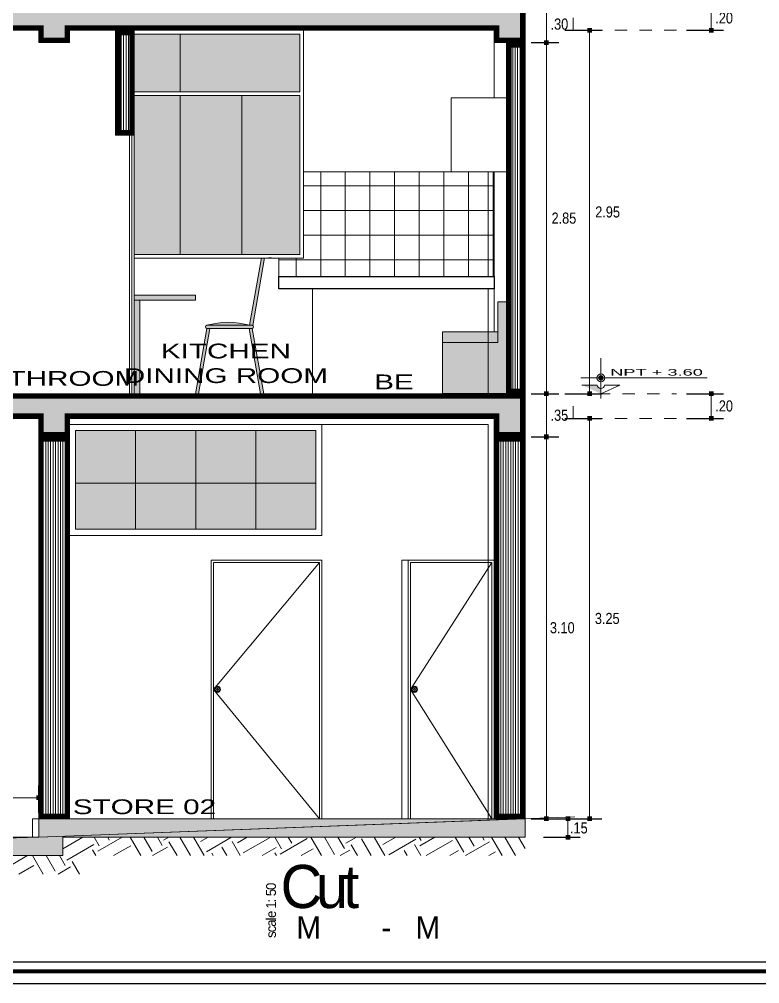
# Model space of a CAD drawing. Header units: millimetres. Extents: x 1555 to 3397, y 790 to 1592.
# Drawn here: x 1716.75 to 1722.77, y 789.52 to 797.35 of the extents above; entities that cross this region are included whole.
import ezdxf

# ---------------------------------------------------------------- set-up
doc = ezdxf.new("R2010")
doc.units = ezdxf.units.MM
doc.linetypes.add('HIDDEN2', pattern=[4.7625, 3.175, -1.5875])
doc.layers.get('0').update_dxf_attribs({"lineweight": 5})
doc.layers.get('Defpoints').update_dxf_attribs({"lineweight": 5})
for name, color, linetype, lineweight in [('0-Hach de Muro Alto', 145, 'Continuous', 5), ('0-Muro Alto', 145, 'Continuous', 5), ('02', 2, 'Continuous', 5), ('CASCO', 7, 'Continuous', 9), ('CONCRETO DE LOSA ALIGERADO', 251, 'Continuous', 5), ('COTA', 250, 'Continuous', 9), ('COTAS-01', 7, 'Continuous', 15), ('LOSA STDIO ARQ', 7, 'Continuous', 13), ('MARCO DE MENBRETE', 252, 'Continuous', 25), ('MARCO DE VENTANA Y PUERTA', 250, 'Continuous', 13), ('MURO ELEV', 7, 'Continuous', 20), ('NEVEL DE PIDO TERMINADO VEREDA', 7, 'Continuous', 20), ('NIVEL DE PISO TERMINADO', 250, 'Continuous', 5), ('PINTURA DE MUEBLES01', 47, 'Continuous', 5), ('PINTURA DE MUEBLES02', 37, 'Continuous', 5), ('PISO DE TERMINADO', 7, 'Continuous', 5), ('PUERTAS', 57, 'Continuous', 9), ('sub testooo', 20, 'Continuous', 13), ('Tex', 251, 'Continuous', 9), ('TEXT2', 7, 'Continuous', 9), ('texto de escalera', 252, 'Continuous', 9)]:
    doc.layers.add(name, color=color, linetype=linetype, lineweight=lineweight)
for name, color, linetype, lineweight, true_color in [('CAMPANA', 7, 'Continuous', 20, 0x484242), ('COLUMNA ELEVACION', 7, 'Continuous', 9, 0x44484a), ('DETALLE TABLERO COCINA', 7, 'Continuous', 5, 0x686555), ('FLECHAS NPT', 7, 'Continuous', 13, 0x51594d), ('HACH TERRENO NATURAL', 7, 'Continuous', 9, 0x99502e), ('HALL DE COCINA', 7, 'Continuous', 5, 0x878788), ('MARCO  LOGITO LM', 7, 'Continuous', 25, 0x5b584a), ('MUEBLESSS', 7, 'Continuous', 0, 0x3d3d3d), ('MURO INTERIOR 01', 7, 'Continuous', 30, 0x4b4d46), ('PINTURA DE MUEBLE 03', 7, 'Continuous', 5, 0x51594d), ('proyecccion', 7, 'Continuous', 9, 0x4b2a49), ('PUERTAS 02', 7, 'Continuous', 5, 0x764e52), ('RELLENO DE MURO CORTE', 7, 'Continuous', 5, 0x5b605f), ('SILLON LM02', 7, 'Continuous', 15, 0x6b6a56), ('SILLON LM03', 7, 'Continuous', 15, 0x6a7062), ('TEXTO', 7, 'Continuous', 20, 0x51594d)]:
    doc.layers.add(name, color=color, linetype=linetype, lineweight=lineweight, true_color=true_color)
doc.layers.add('LOGO', color=7, linetype='Continuous')
doc.styles.add('DETALLES', font='techl___.ttf')
doc.styles.add('STYLE1', font='arial.ttf', dxfattribs={"width": 2, "height": 0.065})
doc.styles.add('TEXTO-AMBIENTES', font='GOTHIC.TTF', dxfattribs={"width": 1.5, "height": 0.125})
doc.dimstyles.new('50$0', dxfattribs={"dimscale": 0, "dimtxt": 0.09, "dimasz": 0.038, "dimexe": 0.1, "dimexo": 0.05, "dimgap": 0.02, "dimtad": 2, "dimtih": 1, "dimtoh": 1, "dimlfac": -1, "dimzin": 4, "dimdsep": 46, "dimtxsty": 'DETALLES', "dimblk": 'BOXFILLED', "dimcen": 2.5, "dimclrd": 256, "dimclre": 256, "dimclrt": 256, "dimazin": 0, "dimtfac": 1, "dimtmove": 0, "dimatfit": 2, "dimldrblk": 'DOT', "dimfxl": 0.2, "dimfxlon": 1, "dimtolj": 1, "dimtzin": 0, "dimlwd": -1, "dimarcsym": 0})
pattern_1 = [(90, (-15.16078, 10.087268), (-0.02, 1e-18), [])]

# ---------------------------------------------------------------- blocks, each defined once
blk = doc.blocks.new('A$C23D843CB')
at = {"layer": 'SILLON LM02'}
blk.add_hatch(color=256, dxfattribs=at).paths.add_polyline_path([(-0.1969, 0.3022), (0.2531, 0.3022), (0.2531, 0.2152), (-0.1969, 0.2152)])
at = {"layer": 'SILLON LM03'}
blk.add_hatch(color=256, dxfattribs=at).paths.add_polyline_path([(0.2531, 0.2152), (-0.1969, 0.2152), (-0.1969, 0.5454), (-0.2669, 0.5454), (-0.2669, -0.1978), (0.2531, -0.1978)])
at = {"layer": 'MUEBLESSS'}
for points in [[(0.2531, 0.2152), (-0.1969, 0.2152), (-0.1969, 0.5454), (-0.2669, 0.5454), (-0.2669, -0.1978), (0.2531, -0.1978)], [(-0.1969, 0.3022), (0.2531, 0.3022), (0.2531, 0.2152), (-0.1969, 0.2152)]]:
    blk.add_lwpolyline(points, close=True, dxfattribs=at)
blk = doc.blocks.new('_BOXFILLED')
at = {"color": 0, "linetype": 'ByBlock'}
blk.add_line((-0.5, 0), (-1, 0), dxfattribs=at)
blk.add_solid([(-0.5, 0.5), (0.5, 0.5), (-0.5, -0.5), (0.5, -0.5)], dxfattribs=at)
blk = doc.blocks.new('*D520')
at = {"layer": 'COTAS-01', "lineweight": -2, "transparency": 16777216}
for p, q in [((1715.8098, 790.9132), (1715.8098, 791.1327)), ((1716.9098, 790.9132), (1716.9098, 791.1327))]:
    blk.add_line(p, q, dxfattribs=at)
at = {"layer": 'COTAS-01', "transparency": 16777216}
blk.add_line((1716.8718, 791.0327), (1715.8478, 791.0327), dxfattribs=at)
at = {"layer": 'Defpoints', "color": 0, "transparency": 16777216}
for p in [(1715.8098, 791.0327), (1715.8098, 790.8632), (1716.9098, 790.8632)]:
    blk.add_point(p, dxfattribs=at)
at = {"layer": 'COTAS-01', "transparency": 16777216, "xscale": 0.038, "yscale": 0.038, "zscale": 0.038, "rotation": 180}
blk.add_blockref('_BOXFILLED', (1715.8098, 791.0327), dxfattribs=at)
at = {"layer": 'COTAS-01', "transparency": 16777216, "xscale": 0.038, "yscale": 0.038, "zscale": 0.038}
blk.add_blockref('_BOXFILLED', (1716.9098, 791.0327), dxfattribs=at)
at = {"layer": 'COTAS-01', "transparency": 16777216, "insert": (1716.3598, 791.0986), "char_height": 0.09, "attachment_point": 5, "style": 'DETALLES'}
blk.add_mtext('\\A1;1.10', dxfattribs=at)
blk = doc.blocks.new('_Dot')
at = {"layer": '02', "color": 0, "lineweight": -2}
blk.add_line((-0.5, 0), (-1, 0), dxfattribs=at)
at = {"layer": '02', "color": 0, "const_width": 0.5}
blk.add_lwpolyline([(-0.25, 0, 1), (0.25, 0, 1)], format="xyb", close=True, dxfattribs=at)
blk = doc.blocks.new('*D534')
at = {"layer": 'COTAS-01', "lineweight": -2, "transparency": 16777216}
for p, q in [((1721.0082, 790.8631), (1721.3082, 790.8631)), ((1721.0082, 790.7132), (1721.3082, 790.7132))]:
    blk.add_line(p, q, dxfattribs=at)
at = {"layer": 'COTAS-01', "transparency": 16777216}
blk.add_line((1721.2082, 790.8251), (1721.2082, 790.7512), dxfattribs=at)
at = {"layer": 'Defpoints', "color": 0, "transparency": 16777216}
for p in [(1720.8598, 790.8631), (1720.8598, 790.7132), (1721.2082, 790.7132)]:
    blk.add_point(p, dxfattribs=at)
at = {"layer": 'COTAS-01', "transparency": 16777216, "xscale": 0.038, "yscale": 0.038, "zscale": 0.038}
for p, rotation in [((1721.2082, 790.8631), 90), ((1721.2082, 790.7132), 270)]:
    blk.add_blockref('_BOXFILLED', p, dxfattribs=dict(at, rotation=rotation))
at = {"layer": 'COTAS-01', "transparency": 16777216, "insert": (1721.2964, 790.7881), "char_height": 0.09, "attachment_point": 5, "style": 'DETALLES'}
blk.add_mtext('\\A1;.15', dxfattribs=at)
blk = doc.blocks.new('*D539')
at = {"layer": 'COTA', "lineweight": -2, "transparency": 16777216}
for p, q in [((1720.9098, 793.9632), (1721.1332, 793.9632)), ((1720.9098, 790.8631), (1721.1332, 790.8631))]:
    blk.add_line(p, q, dxfattribs=at)
at = {"layer": 'COTA', "transparency": 16777216}
blk.add_line((1721.0332, 790.9011), (1721.0332, 793.9252), dxfattribs=at)
at = {"layer": 'Defpoints', "color": 0, "transparency": 16777216}
for p in [(1720.8598, 793.9632), (1721.0332, 793.9632), (1720.8598, 790.8631)]:
    blk.add_point(p, dxfattribs=at)
at = {"layer": 'COTA', "transparency": 16777216, "xscale": 0.038, "yscale": 0.038, "zscale": 0.038}
for p, rotation in [((1721.0332, 793.9632), 90), ((1721.0332, 790.8631), 270)]:
    blk.add_blockref('_BOXFILLED', p, dxfattribs=dict(at, rotation=rotation))
at = {"layer": 'COTA', "transparency": 16777216, "insert": (1721.162, 792.4131), "char_height": 0.09, "attachment_point": 5, "style": 'DETALLES'}
blk.add_mtext('\\A1;3.10', dxfattribs=at)
blk = doc.blocks.new('*D540')
at = {"layer": 'COTA', "lineweight": -2, "transparency": 16777216}
for p, q in [((1720.9098, 794.3132), (1721.1332, 794.3132)), ((1720.9098, 793.9632), (1721.1332, 793.9632))]:
    blk.add_line(p, q, dxfattribs=at)
at = {"layer": 'COTA', "transparency": 16777216}
blk.add_line((1721.0332, 794.0012), (1721.0332, 794.2752), dxfattribs=at)
at = {"layer": 'Defpoints', "color": 0, "transparency": 16777216}
for p in [(1720.8598, 794.3132), (1721.0332, 794.3132), (1720.8598, 793.9632)]:
    blk.add_point(p, dxfattribs=at)
at = {"layer": 'COTA', "transparency": 16777216, "xscale": 0.038, "yscale": 0.038, "zscale": 0.038}
for p, rotation in [((1721.0332, 794.3132), 90), ((1721.0332, 793.9632), 270)]:
    blk.add_blockref('_BOXFILLED', p, dxfattribs=dict(at, rotation=rotation))
at = {"layer": 'COTA', "transparency": 16777216, "insert": (1721.1385, 794.1382), "char_height": 0.09, "attachment_point": 5, "style": 'DETALLES'}
blk.add_mtext('\\A1;.35', dxfattribs=at)
blk = doc.blocks.new('*D541')
at = {"layer": 'COTA', "lineweight": -2, "transparency": 16777216}
for p, q in [((1720.9098, 797.1632), (1721.1332, 797.1632)), ((1720.9098, 794.3132), (1721.1332, 794.3132))]:
    blk.add_line(p, q, dxfattribs=at)
at = {"layer": 'COTA', "transparency": 16777216}
blk.add_line((1721.0332, 794.3512), (1721.0332, 797.1252), dxfattribs=at)
at = {"layer": 'Defpoints', "color": 0, "transparency": 16777216}
for p in [(1720.8598, 797.1632), (1721.0332, 797.1632), (1720.8598, 794.3132)]:
    blk.add_point(p, dxfattribs=at)
at = {"layer": 'COTA', "transparency": 16777216, "xscale": 0.038, "yscale": 0.038, "zscale": 0.038}
for p, rotation in [((1721.0332, 797.1632), 90), ((1721.0332, 794.3132), 270)]:
    blk.add_blockref('_BOXFILLED', p, dxfattribs=dict(at, rotation=rotation))
at = {"layer": 'COTA', "transparency": 16777216, "insert": (1721.1753, 795.7382), "char_height": 0.09, "attachment_point": 5, "style": 'DETALLES'}
blk.add_mtext('\\A1;2.85', dxfattribs=at)
blk = doc.blocks.new('*D542')
at = {"layer": 'COTA', "lineweight": -2, "transparency": 16777216}
for p, q in [((1720.9098, 797.4632), (1721.1332, 797.4632)), ((1720.9098, 797.1632), (1721.1332, 797.1632))]:
    blk.add_line(p, q, dxfattribs=at)
at = {"layer": 'COTA', "transparency": 16777216}
blk.add_line((1721.0332, 797.2012), (1721.0332, 797.4252), dxfattribs=at)
at = {"layer": 'Defpoints', "color": 0, "transparency": 16777216}
for p in [(1720.8598, 797.4632), (1721.0332, 797.4632), (1720.8598, 797.1632)]:
    blk.add_point(p, dxfattribs=at)
at = {"layer": 'COTA', "transparency": 16777216, "xscale": 0.038, "yscale": 0.038, "zscale": 0.038}
for p, rotation in [((1721.0332, 797.4632), 90), ((1721.0332, 797.1632), 270)]:
    blk.add_blockref('_BOXFILLED', p, dxfattribs=dict(at, rotation=rotation))
at = {"layer": 'COTA', "transparency": 16777216, "insert": (1721.1388, 797.3132), "char_height": 0.09, "attachment_point": 5, "style": 'DETALLES'}
blk.add_mtext('\\A1;.30', dxfattribs=at)
blk = doc.blocks.new('*D546')
at = {"layer": 'COTA', "lineweight": -2, "transparency": 16777216}
for p, q in [((1722.1721, 794.3132), (1722.4721, 794.3132)), ((1722.1721, 794.1132), (1722.4721, 794.1132))]:
    blk.add_line(p, q, dxfattribs=at)
at = {"layer": 'COTA', "transparency": 16777216}
blk.add_line((1722.3721, 794.2752), (1722.3721, 794.1512), dxfattribs=at)
at = {"layer": 'Defpoints', "color": 0, "transparency": 16777216}
for p in [(1722.0894, 794.3132), (1722.0894, 794.1132), (1722.3721, 794.1132)]:
    blk.add_point(p, dxfattribs=at)
at = {"layer": 'COTA', "transparency": 16777216, "xscale": 0.038, "yscale": 0.038, "zscale": 0.038}
for p, rotation in [((1722.3721, 794.3132), 90), ((1722.3721, 794.1132), 270)]:
    blk.add_blockref('_BOXFILLED', p, dxfattribs=dict(at, rotation=rotation))
at = {"layer": 'COTA', "transparency": 16777216, "insert": (1722.4762, 794.2132), "char_height": 0.09, "attachment_point": 5, "style": 'DETALLES'}
blk.add_mtext('\\A1;.20', dxfattribs=at)
blk = doc.blocks.new('*D547')
at = {"layer": 'COTA', "lineweight": -2, "transparency": 16777216}
for p, q in [((1722.1721, 797.4632), (1722.4721, 797.4632)), ((1722.1721, 797.2632), (1722.4721, 797.2632))]:
    blk.add_line(p, q, dxfattribs=at)
at = {"layer": 'COTA', "transparency": 16777216}
blk.add_line((1722.3721, 797.4252), (1722.3721, 797.3012), dxfattribs=at)
at = {"layer": 'Defpoints', "color": 0, "transparency": 16777216}
for p in [(1722.0894, 797.4632), (1722.0894, 797.2632), (1722.3721, 797.2632)]:
    blk.add_point(p, dxfattribs=at)
at = {"layer": 'COTA', "transparency": 16777216, "xscale": 0.038, "yscale": 0.038, "zscale": 0.038}
for p, rotation in [((1722.3721, 797.4632), 90), ((1722.3721, 797.2632), 270)]:
    blk.add_blockref('_BOXFILLED', p, dxfattribs=dict(at, rotation=rotation))
at = {"layer": 'COTA', "transparency": 16777216, "insert": (1722.4762, 797.3632), "char_height": 0.09, "attachment_point": 5, "style": 'DETALLES'}
blk.add_mtext('\\A1;.20', dxfattribs=at)
blk = doc.blocks.new('*D549')
at = {"layer": 'COTA', "lineweight": -2, "transparency": 16777216}
for p, q in [((1721.1832, 794.1132), (1721.4832, 794.1132)), ((1721.1832, 790.8632), (1721.4832, 790.8632))]:
    blk.add_line(p, q, dxfattribs=at)
at = {"layer": 'COTA', "transparency": 16777216}
blk.add_line((1721.3832, 790.9012), (1721.3832, 794.0752), dxfattribs=at)
at = {"layer": 'Defpoints', "color": 0, "transparency": 16777216}
for p in [(1720.8598, 794.1132), (1721.3832, 794.1132), (1720.8598, 790.8632)]:
    blk.add_point(p, dxfattribs=at)
at = {"layer": 'COTA', "transparency": 16777216, "xscale": 0.038, "yscale": 0.038, "zscale": 0.038}
for p, rotation in [((1721.3832, 794.1132), 90), ((1721.3832, 790.8632), 270)]:
    blk.add_blockref('_BOXFILLED', p, dxfattribs=dict(at, rotation=rotation))
at = {"layer": 'COTA', "transparency": 16777216, "insert": (1721.5273, 792.4882), "char_height": 0.09, "attachment_point": 5, "style": 'DETALLES'}
blk.add_mtext('\\A1;3.25', dxfattribs=at)
blk = doc.blocks.new('*D550')
at = {"layer": 'COTA', "lineweight": -2, "transparency": 16777216}
for p, q in [((1721.1836, 797.2632), (1721.4836, 797.2632)), ((1721.1836, 794.3132), (1721.4836, 794.3132))]:
    blk.add_line(p, q, dxfattribs=at)
at = {"layer": 'COTA', "transparency": 16777216}
blk.add_line((1721.3836, 794.3512), (1721.3836, 797.2252), dxfattribs=at)
at = {"layer": 'Defpoints', "color": 0, "transparency": 16777216}
for p in [(1720.8598, 797.2632), (1721.3836, 797.2632), (1720.8598, 794.3132)]:
    blk.add_point(p, dxfattribs=at)
at = {"layer": 'COTA', "transparency": 16777216, "xscale": 0.038, "yscale": 0.038, "zscale": 0.038}
for p, rotation in [((1721.3836, 797.2632), 90), ((1721.3836, 794.3132), 270)]:
    blk.add_blockref('_BOXFILLED', p, dxfattribs=dict(at, rotation=rotation))
at = {"layer": 'COTA', "transparency": 16777216, "insert": (1721.53, 795.7882), "char_height": 0.09, "attachment_point": 5, "style": 'DETALLES'}
blk.add_mtext('\\A1;2.95', dxfattribs=at)

msp = doc.modelspace()

# ---------------------------------------------------------------- hatches: boundary and pattern name
at = {"linetype": 'Continuous'}
h = msp.add_hatch(color=256, dxfattribs=at)
h.paths.add_polyline_path([(1721.47547, 794.31324), (1721.47547, 794.35493, -0.4142136), (1721.44654, 794.38385), (1721.41235, 794.38385), (1721.39575, 794.34956)])
h.paths.add_polyline_path([(1721.39575, 794.34956), (1721.41235, 794.38385), (1721.3205, 794.38385)])
at = {"layer": 'CONCRETO DE LOSA ALIGERADO'}
h = msp.add_hatch(dxfattribs=at)
h.set_pattern_fill('CONCRETE', color=256, scale=0.18, style=0, pattern_type=2)
h.set_pattern_definition([(45, (290.85319, -163.35739), (0, 0.180000819), [0.0254556, -0.050913, 0.0127278, -0.0763668, 0.0254556, -0.063639641]), (135, (290.97019, -163.34839), (-0.180000819, 0), [0.02545578, -0.0381834, 0.0127278, -0.063639, 0.02545578, -0.089096681]), (63.434949, (290.82619, -163.384385), (9e-12, 0.18), [0.020124, -0.080496, 0.020124, -0.080502118]), (116.565051, (290.82619, -163.384385), (-7e-11, 0.18), [0.020124, -0.080496, 0.020124, -0.080502118]), (0, (290.82619, -163.36639), (0, 0.18), [0.009, -0.072, 0.018, -0.072, 0.009]), (0, (290.82619, -163.33939), (0, 0.18), [-0.027, 0.018, -0.072, 0, -0.063, 0]), (0, (290.82619, -163.33039), (0, 0.18), [-0.072, 0, -0.054, 0.018, -0.036, 0]), (0, (290.82619, -163.30339), (0, 0.18), [-0.036, 0, -0.045, 0.018, -0.081, 0]), (0, (290.82619, -163.27639), (0, 0.18), [-0.036, 0.018, -0.072, 0.018, -0.036, 0]), (0, (290.82619, -163.23139), (0, 0.18), [-0.027, 0.018, -0.036, 0, -0.099, 0]), (0, (290.82619, -163.22239), (0, 0.18), [-0.036, 0, -0.108, 0.018, -0.018, 0]), (90, (290.83519, -163.34839), (-0.18, 0), [-0.054, 0, -0.054, 0, -0.072, 0]), (90, (290.85319, -163.38439), (-0.18, 0), [-0.027, 0.018, -0.072, 0, -0.063, 0]), (90, (290.87119, -163.38439), (-0.18, 0), [-0.072, 0, -0.063, 0.018, -0.027, 0]), (90, (290.97019, -163.38439), (-0.18, 0), [-0.036, 0.018, -0.09, 0.018, -0.018, 0]), (90, (290.84419, -163.36639), (-0.18, 0), [-0.054, 0, -0.063, 0, -0.063, 0]), (90, (290.86219, -163.36639), (-0.18, 0), [-0.045, 0, -0.099, 0, -0.036, 0]), (90, (290.88019, -163.35739), (-0.18, 0), [-0.09, 0, -0.027, 0, -0.063, 0]), (90, (290.88919, -163.37539), (-0.18, 0), [-0.081, 0, -0.036, 0, -0.045, 0]), (90, (290.90719, -163.34839), (-0.18, 0), [-0.072, 0, -0.027, 0, -0.072, 0]), (90, (290.91619, -163.33939), (-0.18, 0), [-0.081, 0, -0.036, 0, -0.063, 0]), (90, (290.92519, -163.38439), (-0.18, 0), [-0.108, 0, -0.045, 0, -0.027, 0]), (90, (290.93419, -163.35739), (-0.18, 0), [-0.036, 0, -0.072, 0, -0.072, 0]), (90, (290.94319, -163.36639), (-0.18, 0), [-0.081, 0, -0.045, 0, -0.054, 0]), (90, (290.95219, -163.37539), (-0.18, 0), [-0.072, 0, -0.054, 0, -0.054, 0]), (90, (290.97019, -163.36639), (-0.18, 0), [-0.054, 0, -0.054, 0, -0.072, 0]), (90, (290.98819, -163.35739), (-0.18, 0), [-0.072, 0, -0.036, 0, -0.072, 0]), (90, (290.99719, -163.34839), (-0.18, 0), [-0.027, 0, -0.108, 0, -0.045, 0])])
h.paths.add_polyline_path([(1720.60981, 797.16324), (1720.85981, 797.16324), (1720.85981, 797.46324), (1711.85981, 797.46324), (1711.85981, 797.16324), (1712.10981, 797.16324), (1712.10981, 797.26324), (1715.55981, 797.26324), (1715.55981, 797.16324), (1715.80981, 797.16324), (1715.80981, 797.26324), (1716.90981, 797.26324), (1716.90981, 797.16324), (1717.15981, 797.16324), (1717.15981, 797.26324), (1720.60981, 797.26324)])
h = msp.add_hatch(dxfattribs=at)
h.set_pattern_fill('CONCRETE', color=256, scale=0.18, style=0, pattern_type=2)
h.set_pattern_definition([(45, (290.85319, -166.50739), (0, 0.180000819), [0.0254556, -0.050913, 0.0127278, -0.0763668, 0.0254556, -0.063639641]), (135, (290.97019, -166.49839), (-0.180000819, 0), [0.02545578, -0.0381834, 0.0127278, -0.063639, 0.02545578, -0.089096681]), (63.434949, (290.82619, -166.534385), (9e-12, 0.18), [0.020124, -0.080496, 0.020124, -0.080502118]), (116.565051, (290.82619, -166.534385), (-7e-11, 0.18), [0.020124, -0.080496, 0.020124, -0.080502118]), (0, (290.82619, -166.51639), (0, 0.18), [0.009, -0.072, 0.018, -0.072, 0.009]), (0, (290.82619, -166.48939), (0, 0.18), [-0.027, 0.018, -0.072, 0, -0.063, 0]), (0, (290.82619, -166.48039), (0, 0.18), [-0.072, 0, -0.054, 0.018, -0.036, 0]), (0, (290.82619, -166.45339), (0, 0.18), [-0.036, 0, -0.045, 0.018, -0.081, 0]), (0, (290.82619, -166.42639), (0, 0.18), [-0.036, 0.018, -0.072, 0.018, -0.036, 0]), (0, (290.82619, -166.38139), (0, 0.18), [-0.027, 0.018, -0.036, 0, -0.099, 0]), (0, (290.82619, -166.37239), (0, 0.18), [-0.036, 0, -0.108, 0.018, -0.018, 0]), (90, (290.83519, -166.49839), (-0.18, 0), [-0.054, 0, -0.054, 0, -0.072, 0]), (90, (290.85319, -166.53439), (-0.18, 0), [-0.027, 0.018, -0.072, 0, -0.063, 0]), (90, (290.87119, -166.53439), (-0.18, 0), [-0.072, 0, -0.063, 0.018, -0.027, 0]), (90, (290.97019, -166.53439), (-0.18, 0), [-0.036, 0.018, -0.09, 0.018, -0.018, 0]), (90, (290.84419, -166.51639), (-0.18, 0), [-0.054, 0, -0.063, 0, -0.063, 0]), (90, (290.86219, -166.51639), (-0.18, 0), [-0.045, 0, -0.099, 0, -0.036, 0]), (90, (290.88019, -166.50739), (-0.18, 0), [-0.09, 0, -0.027, 0, -0.063, 0]), (90, (290.88919, -166.52539), (-0.18, 0), [-0.081, 0, -0.036, 0, -0.045, 0]), (90, (290.90719, -166.49839), (-0.18, 0), [-0.072, 0, -0.027, 0, -0.072, 0]), (90, (290.91619, -166.48939), (-0.18, 0), [-0.081, 0, -0.036, 0, -0.063, 0]), (90, (290.92519, -166.53439), (-0.18, 0), [-0.108, 0, -0.045, 0, -0.027, 0]), (90, (290.93419, -166.50739), (-0.18, 0), [-0.036, 0, -0.072, 0, -0.072, 0]), (90, (290.94319, -166.51639), (-0.18, 0), [-0.081, 0, -0.045, 0, -0.054, 0]), (90, (290.95219, -166.52539), (-0.18, 0), [-0.072, 0, -0.054, 0, -0.054, 0]), (90, (290.97019, -166.51639), (-0.18, 0), [-0.054, 0, -0.054, 0, -0.072, 0]), (90, (290.98819, -166.50739), (-0.18, 0), [-0.072, 0, -0.036, 0, -0.072, 0]), (90, (290.99719, -166.49839), (-0.18, 0), [-0.027, 0, -0.108, 0, -0.045, 0])])
h.paths.add_polyline_path([(1717.15981, 793.96324), (1717.15981, 794.11324), (1720.60981, 794.11324), (1720.60981, 793.96324), (1720.85981, 793.96324), (1720.85981, 794.31324), (1711.85981, 794.31324), (1711.85981, 793.96324), (1712.10981, 793.96324), (1712.10981, 794.11324), (1715.55981, 794.11324), (1715.55981, 793.96324), (1715.80981, 793.96324), (1715.80981, 794.11324), (1716.90981, 794.11324), (1716.90981, 793.96324)])
h = msp.add_hatch(dxfattribs=at)
h.set_pattern_fill('CONCRETE', color=256, scale=0.18, style=0, pattern_type=2)
h.set_pattern_definition([(45, (291.45319, -169.95739), (0, 0.180000819), [0.0254556, -0.050913, 0.0127278, -0.0763668, 0.0254556, -0.063639641]), (135, (291.57019, -169.94839), (-0.180000819, 0), [0.02545578, -0.0381834, 0.0127278, -0.063639, 0.02545578, -0.089096681]), (63.434949, (291.42619, -169.984385), (9e-12, 0.18), [0.020124, -0.080496, 0.020124, -0.080502118]), (116.565051, (291.42619, -169.984385), (-7e-11, 0.18), [0.020124, -0.080496, 0.020124, -0.080502118]), (0, (291.42619, -169.96639), (0, 0.18), [0.009, -0.072, 0.018, -0.072, 0.009]), (0, (291.42619, -169.93939), (0, 0.18), [-0.027, 0.018, -0.072, 0, -0.063, 0]), (0, (291.42619, -169.93039), (0, 0.18), [-0.072, 0, -0.054, 0.018, -0.036, 0]), (0, (291.42619, -169.90339), (0, 0.18), [-0.036, 0, -0.045, 0.018, -0.081, 0]), (0, (291.42619, -169.87639), (0, 0.18), [-0.036, 0.018, -0.072, 0.018, -0.036, 0]), (0, (291.42619, -169.83139), (0, 0.18), [-0.027, 0.018, -0.036, 0, -0.099, 0]), (0, (291.42619, -169.82239), (0, 0.18), [-0.036, 0, -0.108, 0.018, -0.018, 0]), (90, (291.43519, -169.94839), (-0.18, 0), [-0.054, 0, -0.054, 0, -0.072, 0]), (90, (291.45319, -169.98439), (-0.18, 0), [-0.027, 0.018, -0.072, 0, -0.063, 0]), (90, (291.47119, -169.98439), (-0.18, 0), [-0.072, 0, -0.063, 0.018, -0.027, 0]), (90, (291.57019, -169.98439), (-0.18, 0), [-0.036, 0.018, -0.09, 0.018, -0.018, 0]), (90, (291.44419, -169.96639), (-0.18, 0), [-0.054, 0, -0.063, 0, -0.063, 0]), (90, (291.46219, -169.96639), (-0.18, 0), [-0.045, 0, -0.099, 0, -0.036, 0]), (90, (291.48019, -169.95739), (-0.18, 0), [-0.09, 0, -0.027, 0, -0.063, 0]), (90, (291.48919, -169.97539), (-0.18, 0), [-0.081, 0, -0.036, 0, -0.045, 0]), (90, (291.50719, -169.94839), (-0.18, 0), [-0.072, 0, -0.027, 0, -0.072, 0]), (90, (291.51619, -169.93939), (-0.18, 0), [-0.081, 0, -0.036, 0, -0.063, 0]), (90, (291.52519, -169.98439), (-0.18, 0), [-0.108, 0, -0.045, 0, -0.027, 0]), (90, (291.53419, -169.95739), (-0.18, 0), [-0.036, 0, -0.072, 0, -0.072, 0]), (90, (291.54319, -169.96639), (-0.18, 0), [-0.081, 0, -0.045, 0, -0.054, 0]), (90, (291.55219, -169.97539), (-0.18, 0), [-0.072, 0, -0.054, 0, -0.054, 0]), (90, (291.57019, -169.96639), (-0.18, 0), [-0.054, 0, -0.054, 0, -0.072, 0]), (90, (291.58819, -169.95739), (-0.18, 0), [-0.072, 0, -0.036, 0, -0.072, 0]), (90, (291.59719, -169.94839), (-0.18, 0), [-0.027, 0, -0.108, 0, -0.045, 0])])
h.paths.add_polyline_path([(1716.90981, 790.86324), (1716.90981, 790.71324), (1711.85981, 790.71324), (1711.85981, 790.56324), (1717.10613, 790.56324), (1717.10613, 790.71324), (1720.85981, 790.71324), (1720.85981, 790.86324)])
at = {"layer": 'FLECHAS NPT', "ltscale": 0.8}
h = msp.add_hatch(color=256, dxfattribs=at)
h.paths.add_polyline_path([(1721.47547, 794.42327), (1721.47547, 794.44166), (1721.45708, 794.44166, 0.4142136)])
h.paths.add_polyline_path([(1721.49386, 794.44166), (1721.47547, 794.44166), (1721.47547, 794.42327, 0.4142136)])
h.paths.add_polyline_path([(1721.49386, 794.44166, 0.4142136), (1721.47547, 794.46005), (1721.47547, 794.44166)])
h.paths.add_polyline_path([(1721.47547, 794.44166), (1721.47547, 794.46005, 0.4142136), (1721.45708, 794.44166)])
at = {"layer": 'HACH TERRENO NATURAL'}
h = msp.add_hatch(dxfattribs=at)
h.set_pattern_fill('EARTH', color=256, scale=0.04, angle=30, style=0)
h.set_pattern_definition([(30, (-30.55552, 0), (0.092970453, 0.346970453), [0.254, -0.254]), (30, (-30.60315, 0.0825), (0.092970453, 0.346970453), [0.254, -0.254]), (30, (-30.65077, 0.16498), (0.092970453, 0.346970453), [0.254, -0.254]), (120, (-30.63915, 0.20835), (-0.346970453, 0.092970453), [0.254, -0.254]), (120, (-30.55666, 0.25597), (-0.346970453, 0.092970453), [0.254, -0.254]), (120, (-30.47418, 0.3036), (-0.346970453, 0.092970453), [0.254, -0.254])])
h.paths.add_polyline_path([(1717.25596, 790.56324), (1720.85981, 790.56324), (1720.85981, 790.71324), (1717.10613, 790.71324), (1717.10613, 790.56324), (1711.85981, 790.56324), (1711.85981, 790.41324), (1717.25596, 790.41324)])
at = {"layer": 'HALL DE COCINA'}
h = msp.add_hatch(dxfattribs=at)
h.set_pattern_fill('_USER', color=256, scale=0.2, angle=90, style=0, double=1, pattern_type=0)
h.set_pattern_definition([(90, (0, 0), (-0.2, 1e-17), []), (180, (0, 0), (-2e-17, -0.2), [])])
h.paths.add_polyline_path([(1720.60981, 796.11473), (1719.05981, 796.11473), (1719.05981, 795.41324), (1718.85981, 795.41324), (1718.85981, 795.26473), (1720.60981, 795.26473)])
at = {"layer": 'PINTURA DE MUEBLE 03'}
h = msp.add_hatch(color=256, dxfattribs=at)
h.dxf.hatch_style = 1
h.paths.add_polyline_path([(1717.68481, 795.07324), (1717.68481, 794.31324), (1717.73254, 794.31324), (1717.73254, 795.07324)])
at = {"layer": 'PINTURA DE MUEBLES01'}
h = msp.add_hatch(color=256, dxfattribs=at)
h.dxf.hatch_style = 1
h.paths.add_polyline_path([(1717.68481, 795.11324), (1717.68481, 795.07324), (1718.18254, 795.07324), (1718.18254, 795.11324)])
h = msp.add_hatch(color=256, dxfattribs=at)
h.dxf.hatch_style = 1
h.paths.add_polyline_path([(1718.6229, 794.86834), (1718.2761, 794.86834, -0.1417218)])
at = {"layer": 'PINTURA DE MUEBLES02'}
h = msp.add_hatch(color=256, dxfattribs=at)
h.dxf.hatch_style = 1
h.paths.add_polyline_path([(1718.71934, 795.41528), (1718.74421, 795.41528), (1718.64763, 794.8676, 0.0874887), (1718.64345, 794.86834), (1718.6229, 794.86834)])
h.paths.add_polyline_path([(1718.2761, 794.86834), (1718.64345, 794.86834, -1), (1718.64345, 794.84385), (1718.2761, 794.84385, -1)])
h.paths.add_polyline_path([(1718.61858, 794.84385), (1718.64345, 794.84385), (1718.73701, 794.31324), (1718.71214, 794.31324)])
h.paths.add_polyline_path([(1718.2761, 794.84385), (1718.30097, 794.84385), (1718.20741, 794.31324), (1718.18254, 794.31324)])
at = {"layer": 'PISO DE TERMINADO'}
h = msp.add_hatch(color=256, dxfattribs=at)
h.set_gradient(color1=(43, 165, 202), one_color=1, tint=1)
h.paths.add_polyline_path([(1718.05981, 797.23324), (1719.02981, 797.23324), (1719.02981, 796.76324), (1718.05981, 796.76324)])
h.paths.add_polyline_path([(1717.68481, 797.23324), (1718.05981, 797.23324), (1718.05981, 796.76324), (1717.68481, 796.76324)])
h.paths.add_polyline_path([(1718.55981, 796.73324), (1719.02981, 796.73324), (1719.02981, 795.44324), (1718.55981, 795.44324)])
h.paths.add_polyline_path([(1718.05981, 796.73324), (1718.55981, 796.73324), (1718.55981, 795.44324), (1718.05981, 795.44324)])
h.paths.add_polyline_path([(1717.68481, 796.73324), (1718.05981, 796.73324), (1718.05981, 795.44324), (1717.68481, 795.44324)])
h = msp.add_hatch(color=142, dxfattribs=at)
h.set_gradient(color1=(43, 165, 202), one_color=1, tint=1)
h.paths.add_polyline_path([(1719.15981, 794.01324), (1717.20981, 794.01324), (1717.20981, 793.21324), (1719.15981, 793.21324)])
at = {"layer": 'RELLENO DE MURO CORTE'}
h = msp.add_hatch(dxfattribs=at)
h.set_pattern_fill('_USER', color=256, scale=0.02, angle=90, style=0, pattern_type=0)
h.set_pattern_definition(pattern_1)
h.paths.add_polyline_path([(1717.66481, 797.24324), (1717.55481, 797.24324), (1717.55481, 796.43324), (1717.66481, 796.43324)])
h = msp.add_hatch(dxfattribs=at)
h.set_pattern_fill('_USER', color=256, scale=0.02, angle=90, style=0, pattern_type=0)
h.set_pattern_definition(pattern_1)
h.paths.add_polyline_path([(1720.83981, 797.14324), (1720.72981, 797.14324), (1720.72981, 794.33324), (1720.83981, 794.33324)])
h = msp.add_hatch(dxfattribs=at)
h.set_pattern_fill('_USER', color=256, scale=0.02, angle=90, style=0, pattern_type=0)
h.set_pattern_definition([(90, (-1.793247, 10.087268), (-0.02, 1e-18), [])])
h.paths.add_polyline_path([(1717.13981, 793.94324), (1716.92981, 793.94324), (1716.92981, 790.88324), (1717.13981, 790.88324)])
h = msp.add_hatch(dxfattribs=at)
h.set_pattern_fill('_USER', color=256, scale=0.02, angle=90, style=0, pattern_type=0)
h.set_pattern_definition([(90, (66.042975, -21.910157), (-0.02, 0), [])])
h.paths.add_polyline_path([(1720.83981, 793.94324), (1720.62981, 793.94324), (1720.62981, 790.88324), (1720.83981, 790.88324)])

# ---------------------------------------------------------------- linework, layer by layer
at = {"layer": '0-Hach de Muro Alto', "const_width": 0.04}
for points in [[(1717.66481, 797.24324), (1717.55481, 797.24324), (1717.55481, 796.43324), (1717.66481, 796.43324)], [(1720.83981, 797.14324), (1720.72981, 797.14324), (1720.72981, 794.33324), (1720.83981, 794.33324)], [(1717.13981, 793.94324), (1716.92981, 793.94324), (1716.92981, 790.88324), (1717.13981, 790.88324)], [(1720.83981, 793.94324), (1720.62981, 793.94324), (1720.62981, 790.88324), (1720.83981, 790.88324)]]:
    msp.add_lwpolyline(points, close=True, dxfattribs=at)
at = {"layer": '0-Muro Alto'}
for points in [[(1717.68481, 797.26324), (1717.53481, 797.26324), (1717.53481, 796.41324), (1717.68481, 796.41324)], [(1720.85981, 797.16324), (1720.70981, 797.16324), (1720.70981, 794.31324), (1720.85981, 794.31324)], [(1717.15981, 793.96324), (1716.90981, 793.96324), (1716.90981, 790.86324), (1717.15981, 790.86324)], [(1720.85981, 793.96324), (1720.60981, 793.96324), (1720.60981, 790.86324), (1720.85981, 790.86324)]]:
    msp.add_lwpolyline(points, close=True, dxfattribs=at)
at = {"layer": 'CAMPANA'}
msp.add_lwpolyline([(1720.25981, 796.71473), (1720.70981, 796.71473), (1720.70981, 796.11473), (1720.25981, 796.11473)], close=True, dxfattribs=at)
at = {"layer": 'CASCO'}
for p, q in [((1717.69731, 794.01324), (1717.69731, 793.21324)), ((1718.18481, 794.01324), (1718.18481, 793.21324)), ((1718.67231, 794.01324), (1718.67231, 793.21324)), ((1717.20981, 793.58824), (1719.15981, 793.58824))]:
    msp.add_line(p, q, dxfattribs=at)
for points in [[(1719.20981, 794.06324), (1717.15981, 794.06324), (1717.15981, 793.16324), (1719.20981, 793.16324)], [(1719.15981, 794.01324), (1717.20981, 794.01324), (1717.20981, 793.21324), (1719.15981, 793.21324)], [(1718.30981, 792.96324), (1719.20981, 792.96324), (1719.20981, 790.86324), (1718.30981, 790.86324)], [(1718.30981, 792.96324), (1719.20981, 792.96324), (1719.20981, 790.86324), (1718.30981, 790.86324)], [(1718.30981, 792.96324), (1719.20981, 792.96324), (1719.20981, 790.86324), (1718.30981, 790.86324)], [(1720.60981, 792.96324), (1719.90981, 792.96324), (1719.90981, 790.86324), (1720.60981, 790.86324)], [(1719.90981, 792.96324), (1720.60981, 792.96324), (1720.60981, 790.86324), (1719.90981, 790.86324)]]:
    msp.add_lwpolyline(points, close=True, dxfattribs=at)
at = {"layer": 'COLUMNA ELEVACION'}
for points in [[(1720.70981, 797.16324), (1720.60981, 797.16324), (1720.60981, 796.71473), (1720.70981, 796.71473)], [(1720.70981, 796.11473), (1720.60981, 796.11473), (1720.60981, 794.81473), (1720.63981, 794.81473), (1720.63981, 795.05792), (1720.70981, 795.05792)]]:
    msp.add_lwpolyline(points, close=True, dxfattribs=at)
at = {"layer": 'DETALLE TABLERO COCINA'}
for points in [[(1719.18981, 792.94324), (1718.32981, 791.91324), (1719.18981, 790.86324)], [(1720.58981, 792.94324), (1719.92981, 791.91324), (1720.58981, 790.86324)]]:
    msp.add_lwpolyline(points, dxfattribs=at)
at = {"layer": 'FLECHAS NPT', "ltscale": 0.8}
for p, q in [((1721.47547, 794.60175), (1721.47547, 794.27327)), ((1721.3118, 794.44166), (1722.33738, 794.44166)), ((1721.3205, 794.38385), (1721.44654, 794.38385)), ((1721.47547, 794.31324), (1721.63044, 794.38385)), ((1721.47547, 794.31324), (1721.63044, 794.38385)), ((1721.63044, 794.38385), (1721.5044, 794.38385)), ((1721.63044, 794.38385), (1721.5044, 794.38385))]:
    msp.add_line(p, q, dxfattribs=at)
for radius in [0.0316, 0.01839]:
    msp.add_circle((1721.47547, 794.44166), radius, dxfattribs=at)
msp.add_arc((1721.47547, 794.38385), 0.02893, 180, 0, dxfattribs=at)
at = {"layer": 'LOGO'}
msp.add_lwpolyline([(1730.63266, 789.52369), (1689.17793, 789.52369), (1689.17793, 818.66337), (1730.63266, 818.66337)], close=True, dxfattribs=at)
at = {"layer": 'LOSA STDIO ARQ'}
for points in [[(1720.85981, 797.46324), (1720.85981, 797.16324), (1720.60981, 797.16324), (1720.60981, 797.26324), (1717.15981, 797.26324), (1717.15981, 797.16324), (1716.90981, 797.16324), (1716.90981, 797.26324), (1715.80981, 797.26324), (1715.80981, 797.16324), (1715.55981, 797.16324), (1715.55981, 797.26324), (1712.10981, 797.26324), (1712.10981, 797.16324), (1711.85981, 797.16324), (1711.85981, 797.46324)], [(1720.85981, 794.31324), (1720.85981, 793.96324), (1720.60981, 793.96324), (1720.60981, 794.11324), (1717.15981, 794.11324), (1717.15981, 793.96324), (1716.90981, 793.96324), (1716.90981, 794.11324), (1715.80981, 794.11324), (1715.80981, 793.96324), (1715.55981, 793.96324), (1715.55981, 794.11324), (1712.10981, 794.11324), (1712.10981, 793.96324), (1711.85981, 793.96324), (1711.85981, 794.31324)]]:
    msp.add_lwpolyline(points, close=True, dxfattribs=at)
at = {"layer": 'LOSA STDIO ARQ', "const_width": 0.04}
for points in [[(1720.83981, 797.44324), (1720.83981, 797.18324), (1720.62981, 797.18324), (1720.62981, 797.28324), (1717.13981, 797.28324), (1717.13981, 797.18324), (1716.92981, 797.18324), (1716.92981, 797.28324), (1715.78981, 797.28324), (1715.78981, 797.18324), (1715.57981, 797.18324), (1715.57981, 797.28324), (1712.08981, 797.28324), (1712.08981, 797.18324), (1711.87981, 797.18324), (1711.87981, 797.44324)], [(1720.83981, 794.29324), (1720.83981, 793.98324), (1720.62981, 793.98324), (1720.62981, 794.13324), (1717.13981, 794.13324), (1717.13981, 793.98324), (1716.92981, 793.98324), (1716.92981, 794.13324), (1715.78981, 794.13324), (1715.78981, 793.98324), (1715.57981, 793.98324), (1715.57981, 794.13324), (1712.08981, 794.13324), (1712.08981, 793.98324), (1711.87981, 793.98324), (1711.87981, 794.29324)]]:
    msp.add_lwpolyline(points, close=True, dxfattribs=at)
at = {"layer": 'MARCO  LOGITO LM', "ltscale": 0.8, "const_width": 0.03358}
msp.add_lwpolyline([(1689.27793, 818.56337), (1730.53266, 818.56337), (1730.53266, 789.62369), (1689.27793, 789.62369)], close=True, dxfattribs=at)
at = {"layer": 'MARCO DE MENBRETE'}
msp.add_lwpolyline([(1689.35293, 818.48837), (1730.45766, 818.48837), (1730.45766, 789.69869), (1689.35293, 789.69869)], close=True, dxfattribs=at)
at = {"layer": 'MARCO DE VENTANA Y PUERTA'}
for points in [[(1717.68481, 796.76324), (1718.05981, 796.76324), (1719.02981, 796.76324), (1719.02981, 797.23324), (1718.05981, 797.23324), (1717.68481, 797.23324), (1717.68481, 797.26324), (1719.05981, 797.26324), (1719.05981, 795.41324), (1717.68481, 795.41324), (1717.68481, 795.44324), (1718.05981, 795.44324), (1718.55981, 795.44324), (1719.02981, 795.44324), (1719.02981, 796.73324), (1718.55981, 796.73324), (1718.05981, 796.73324), (1717.68481, 796.73324)], [(1717.68481, 797.23324), (1718.05981, 797.23324), (1718.05981, 796.76324), (1717.68481, 796.76324)], [(1718.05981, 797.23324), (1719.02981, 797.23324), (1719.02981, 796.76324), (1718.05981, 796.76324)], [(1717.68481, 796.73324), (1718.05981, 796.73324), (1718.05981, 795.44324), (1717.68481, 795.44324)], [(1718.05981, 796.73324), (1718.55981, 796.73324), (1718.55981, 795.44324), (1718.05981, 795.44324)], [(1718.55981, 796.73324), (1719.02981, 796.73324), (1719.02981, 795.44324), (1718.55981, 795.44324)]]:
    msp.add_lwpolyline(points, close=True, dxfattribs=at)
at = {"layer": 'MUEBLESSS'}
for points in [[(1718.6229, 794.86834), (1718.71934, 795.41528)], [(1718.64763, 794.8676), (1718.74421, 795.41528)], [(1718.80058, 795.41528), (1718.77571, 795.41528)], [(1718.2761, 794.84385), (1718.18254, 794.31324)], [(1718.30097, 794.84385), (1718.20741, 794.31324)], [(1718.64345, 794.86834), (1718.2761, 794.86834)], [(1718.64345, 794.84385), (1718.2761, 794.84385)], [(1718.61858, 794.84385), (1718.71214, 794.31324)], [(1718.64345, 794.84385), (1718.73701, 794.31324)], [(1718.26378, 794.31324), (1718.23891, 794.31324)], [(1718.79338, 794.31324), (1718.76851, 794.31324)]]:
    msp.add_lwpolyline(points, dxfattribs=at)
for points in [[(1718.18254, 795.11324), (1717.68481, 795.11324), (1717.68481, 795.07324), (1717.73254, 795.07324), (1718.18254, 795.07324)], [(1717.73254, 795.07324), (1717.68481, 795.07324), (1717.68481, 794.31324), (1717.73254, 794.31324)]]:
    msp.add_lwpolyline(points, close=True, dxfattribs=at)
msp.add_lwpolyline([(1718.6229, 794.86834, 0.1417218), (1718.2761, 794.86834, 5.7873343)], format="xyb", dxfattribs=at)
for centre, start, end in [((1718.2761, 794.85609), 90, 270), ((1718.64345, 794.85609), 270, 90)]:
    msp.add_arc(centre, 0.01224, start, end, dxfattribs=at)
at = {"layer": 'MURO ELEV'}
for points in [[(1717.68481, 796.41324), (1717.53481, 796.41324), (1717.53481, 797.26324), (1717.15981, 797.26324), (1717.15981, 797.16324), (1716.90981, 797.16324), (1716.90981, 797.26324), (1716.43481, 797.26324), (1716.43481, 794.31324), (1717.68481, 794.31324)], [(1720.55981, 796.11473), (1719.05981, 796.11473), (1719.05981, 795.41324), (1718.85981, 795.41324), (1718.85981, 795.26473), (1720.55981, 795.26473)], [(1719.13481, 795.16473), (1720.55981, 795.16473), (1720.55981, 794.31324), (1719.13481, 794.31324)], [(1719.85981, 792.96324), (1720.55981, 792.96324), (1720.55981, 794.06324), (1719.20981, 794.06324), (1719.20981, 793.16324), (1717.15981, 793.16324), (1717.15981, 790.86324), (1718.30981, 790.86324), (1718.30981, 792.96324), (1719.20981, 792.96324), (1719.20981, 790.86324), (1719.85981, 790.86324)], [(1718.30981, 792.96324), (1719.20981, 792.96324), (1719.20981, 790.86324), (1718.30981, 790.86324)], [(1719.85981, 792.96324), (1720.55981, 792.96324), (1720.55981, 790.86324), (1719.85981, 790.86324)]]:
    msp.add_lwpolyline(points, close=True, dxfattribs=at)
msp.add_lwpolyline([(1720.85981, 790.86324), (1716.85981, 790.86324), (1716.85981, 790.71324), (1710.67577, 790.71324)], dxfattribs=at)
at = {"layer": 'MURO INTERIOR 01'}
msp.add_lwpolyline([(1718.85981, 795.26473), (1720.60981, 795.26473), (1720.60981, 795.16473), (1719.13481, 795.16473), (1718.85981, 795.16473)], close=True, dxfattribs=at)
at = {"layer": 'NEVEL DE PIDO TERMINADO VEREDA'}
msp.add_lwpolyline([(1710.82295, 790.53213), (1716.90981, 790.71324), (1721.26363, 790.87838)], dxfattribs=at)
at = {"layer": 'NIVEL DE PISO TERMINADO'}
for points in [[(1720.85981, 790.86324), (1716.90981, 790.86324), (1716.90981, 790.71324)], [(1716.90981, 790.71324), (1711.85981, 790.71324), (1711.85981, 790.56324)]]:
    msp.add_lwpolyline(points, close=True, dxfattribs=at)
at = {"layer": 'PISO DE TERMINADO'}
msp.add_lwpolyline([(1720.85981, 790.86324), (1716.90981, 790.86324), (1716.90981, 790.71324), (1711.85981, 790.71324), (1711.85981, 790.56324), (1717.10613, 790.56324), (1717.10613, 790.71324), (1720.85981, 790.71324)], close=True, dxfattribs=at)
at = {"layer": 'proyecccion', "linetype": 'HIDDEN2', "ltscale": 0.03}
for points in [[(1722.08944, 797.26324), (1721.25116, 797.26324), (1721.25116, 797.46324), (1722.08944, 797.46324)], [(1722.08944, 794.11324), (1721.25116, 794.11324), (1721.25116, 794.31324), (1722.08944, 794.31324)]]:
    msp.add_lwpolyline(points, dxfattribs=at)
at = {"layer": 'PUERTAS'}
for points in [[(1717.66681, 794.31324), (1717.64678, 794.31324), (1717.64678, 796.41324), (1717.66681, 796.41324)], [(1717.68481, 796.41324), (1717.66681, 796.41324), (1717.66681, 794.31324), (1717.68481, 794.31324)], [(1719.90981, 792.96324), (1720.60981, 792.96324), (1720.60981, 790.86324), (1719.90981, 790.86324)]]:
    msp.add_lwpolyline(points, close=True, dxfattribs=at)
at = {"layer": 'PUERTAS', "lineweight": 5}
for centre, radius in [((1718.36182, 791.91324), 0.025), ((1718.36182, 791.91324), 0.01799), ((1718.36182, 791.91324), 0.00839), ((1718.36182, 791.91324), 0.006), ((1719.96182, 791.91324), 0.025), ((1719.96182, 791.91324), 0.01799), ((1719.96182, 791.91324), 0.00839), ((1719.96182, 791.91324), 0.006)]:
    msp.add_circle(centre, radius, dxfattribs=at)
at = {"layer": 'PUERTAS 02'}
for points in [[(1718.32981, 792.94324), (1719.18981, 792.94324), (1719.18981, 790.86324), (1718.32981, 790.86324)], [(1719.90981, 792.96324), (1720.60981, 792.96324), (1720.60981, 790.86324), (1719.90981, 790.86324)], [(1719.92981, 792.94324), (1720.58981, 792.94324), (1720.58981, 790.86324), (1719.92981, 790.86324)]]:
    msp.add_lwpolyline(points, close=True, dxfattribs=at)

# ---------------------------------------------------------------- block references
at = {"layer": 'MUEBLESSS', "xscale": -1}
msp.add_blockref('A$C23D843CB', (1720.44288, 794.51253), dxfattribs=at)

# ---------------------------------------------------------------- texts
at = {"layer": 'sub testooo', "linetype": 'Continuous', "lineweight": 0, "insert": (1718.87426, 790.48786), "char_height": 0.35, "width": 2.2811505, "attachment_point": 1}
msp.add_mtext('{\\fCentury Gothic|b0|i0|c0|p34;\\T0.75;Cut}', dxfattribs=at)
at = {"layer": 'Tex', "linetype": 'Continuous', "lineweight": 0, "insert": (1719.00194, 790.06966), "char_height": 0.18, "width": 1.7842921, "attachment_point": 1}
msp.add_mtext('{\\fCentury Gothic|b0|i0|c0|p34;\\T3.45;M-M}', dxfattribs=at)
at = {"layer": 'TEXT2', "char_height": 0.12, "width": 1.9880209, "attachment_point": 5, "style": 'TEXTO-AMBIENTES'}
for s, insert in [('\\A1;KITCHEN\\PDINING ROOM', (1718.43043, 794.55901)), ('\\A1;BATHROOM', (1717.03114, 794.43648)), ('\\A1;BE', (1719.795, 794.40926)), ('\\A1;STORE 02', (1717.76881, 790.95926))]:
    msp.add_mtext(s, dxfattribs=dict(at, insert=insert))
at = {"layer": 'TEXTO', "linetype": 'Continuous', "lineweight": 0, "insert": (1718.75657, 789.87006), "char_height": 0.08, "width": 0.5677381, "attachment_point": 1, "rotation": 90}
msp.add_mtext('\\pxql;{\\fCentury Gothic|b0|i0|c0|p34;\\T0.75;\\C256; scale 1: 50}', dxfattribs=at)
at = {"layer": 'texto de escalera', "linetype": 'Continuous', "ltscale": 0.5, "insert": (1721.92743, 794.51336), "char_height": 0.053, "width": 0.9719744, "attachment_point": 2, "style": 'STYLE1'}
msp.add_mtext('NPT + 3.60', dxfattribs=at)

# ---------------------------------------------------------------- dimensions: what is measured, and where the dimension line sits
at = {"layer": 'COTA'}
for base, p1, p2, picture, middle in [((1721.03323, 797.46324), (1720.85981, 797.16324), (1720.85981, 797.46324), '*D542', (1721.13876, 797.31324)), ((1721.03323, 797.16324), (1720.85981, 794.31324), (1720.85981, 797.16324), '*D541', (1721.17527, 795.73824)), ((1721.03323, 794.31324), (1720.85981, 793.96324), (1720.85981, 794.31324), '*D540', (1721.1385, 794.13824))]:
    dim = msp.add_linear_dim(base=base, p1=p1, p2=p2, angle=270, dimstyle='50$0', override={"dimscale": 1, "dimtmove": 1}, dxfattribs=at)
    dim.commit()
    dim.dimension.update_dxf_attribs({"geometry": picture, "text_midpoint": middle})
for p1, p2, distance, picture, middle in [((1722.08944, 797.46324), (1722.08944, 797.26324), 0.28263, '*D547', (1722.47621, 797.36324)), ((1720.85981, 794.31324), (1720.85981, 797.26324), -0.52377, '*D550', (1721.52996, 795.78824)), ((1722.08944, 794.31324), (1722.08944, 794.11324), 0.28263, '*D546', (1722.47621, 794.21324)), ((1720.85981, 790.86324), (1720.85981, 794.11324), -0.52337, '*D549', (1721.52733, 792.48824)), ((1720.85981, 790.86306), (1720.85981, 793.96324), -0.17342, '*D539', (1721.16198, 792.41315))]:
    dim = msp.add_aligned_dim(p1=p1, p2=p2, distance=distance, dimstyle='50$0', override={"dimscale": 1, "dimtmove": 1}, dxfattribs=at)
    dim.commit()
    dim.dimension.update_dxf_attribs({"geometry": picture, "text_midpoint": middle})
at = {"layer": 'COTAS-01'}
dim = msp.add_linear_dim(base=(1715.80981, 791.03268), p1=(1716.90981, 790.86324), p2=(1715.80981, 790.86324), dimstyle='50$0', override={"dimscale": 1}, dxfattribs=at)
dim.commit()
dim.dimension.update_dxf_attribs({"geometry": '*D520', "text_midpoint": (1716.35981, 791.0986)})
dim = msp.add_linear_dim(base=(1721.20821, 790.71324), p1=(1720.85981, 790.86306), p2=(1720.85981, 790.71324), angle=270, dimstyle='50$0', override={"dimscale": 1}, dxfattribs=at)
dim.commit()
dim.dimension.update_dxf_attribs({"geometry": '*D534', "text_midpoint": (1721.29643, 790.78815)})

doc.saveas('drawing.dxf')
